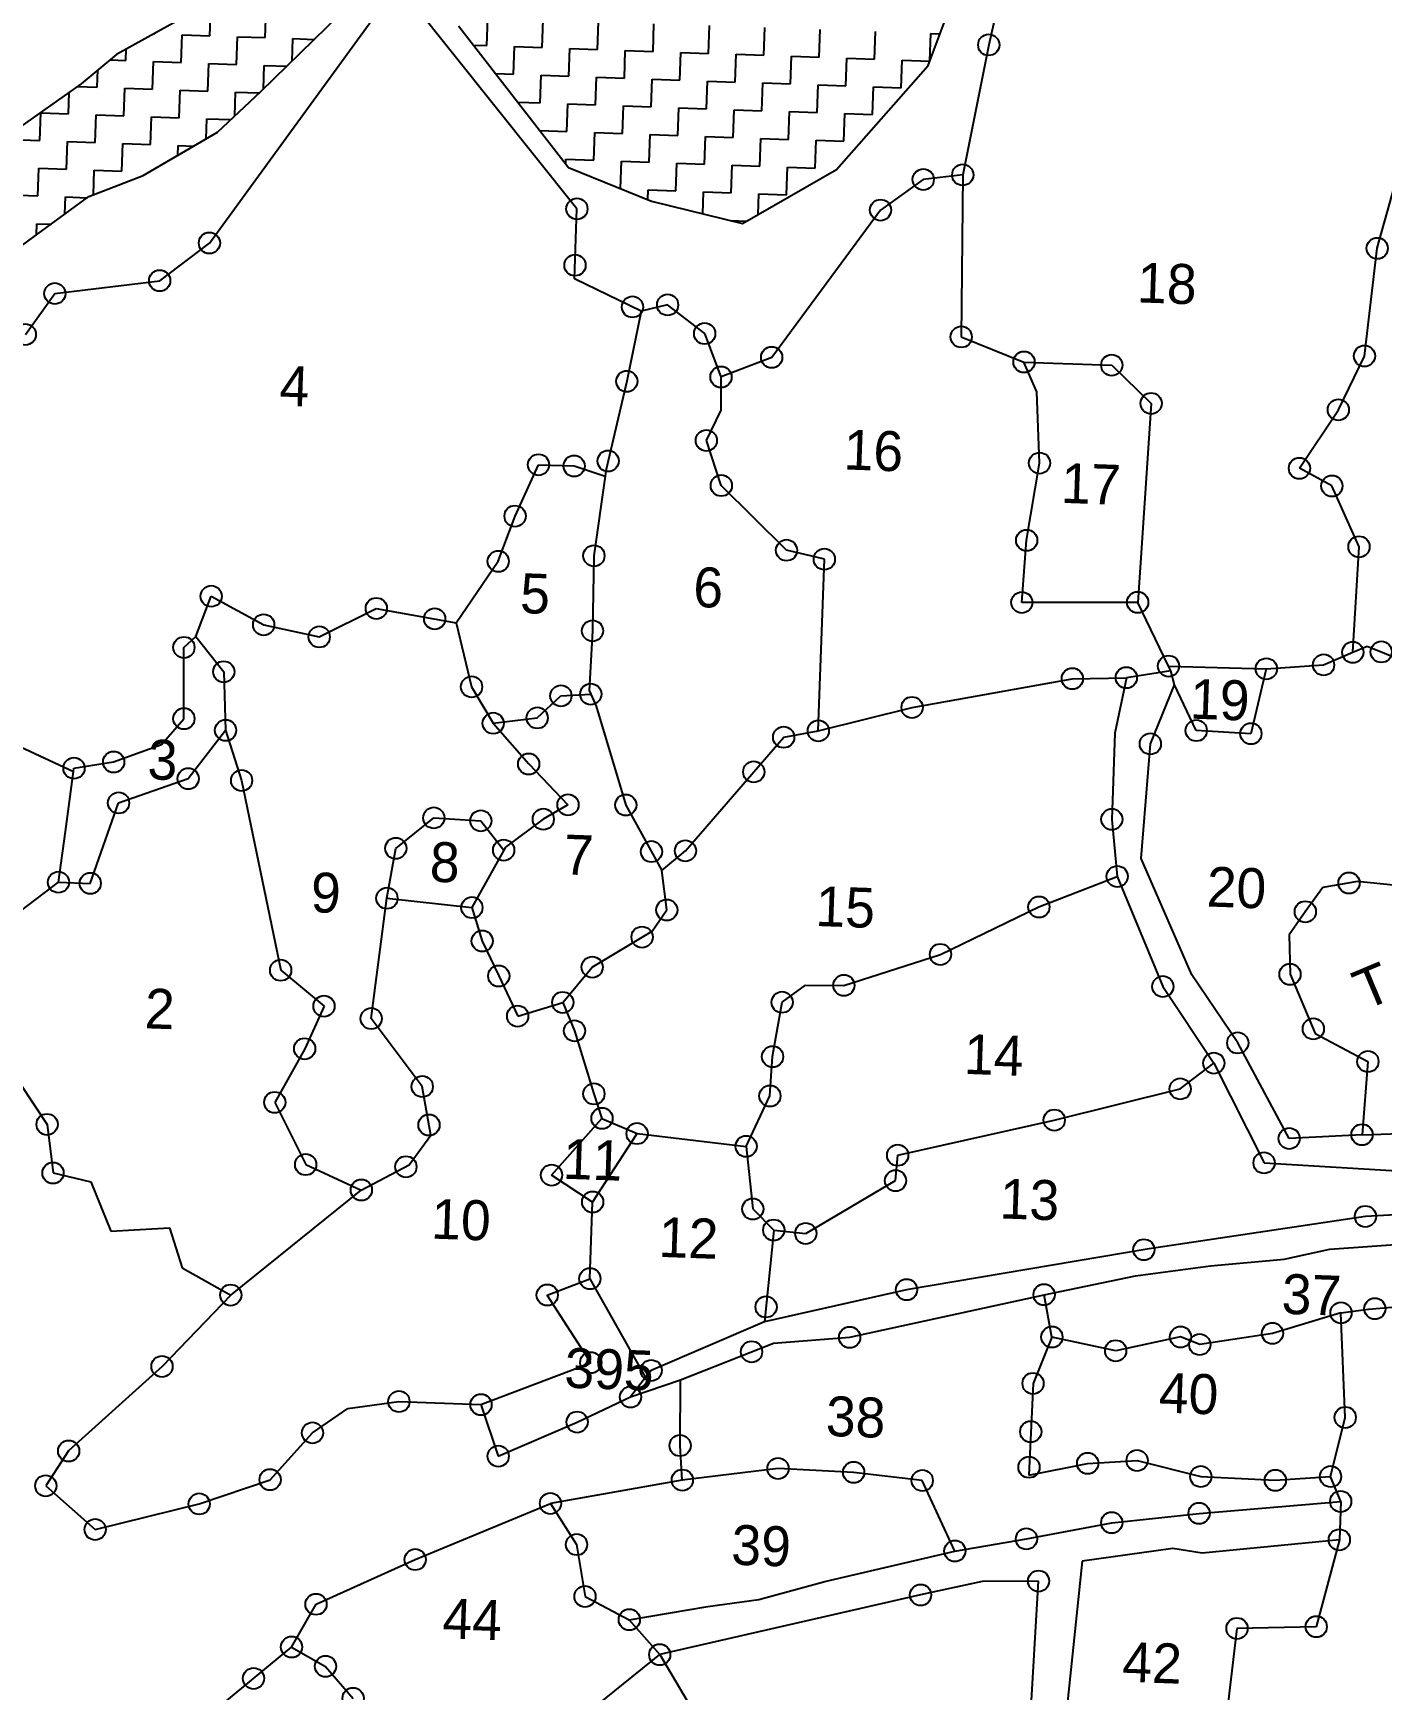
# Model space of a CAD drawing. Header units: metres. Extents: x 287345 to 291891, y 1993918 to 1999987.
# Drawn here: x 290398 to 290888, y 1996888 to 1997489 of the extents above; entities that cross this region are included whole.
import ezdxf
from ezdxf.enums import TextEntityAlignment as Align

# ---------------------------------------------------------------- set-up
doc = ezdxf.new("R2010")
doc.units = ezdxf.units.M
doc.header["$MEASUREMENT"] = 0
for name, color, linetype in [('POLY_HATCH', 12, 'Continuous'), ('POLY_PARCEL', 6, 'Continuous'), ('POLY_ROAD', 30, 'Continuous'), ('POLY_WATER', 4, 'Continuous'), ('TEXT_MAPIN', 7, 'Continuous'), ('TEXT_PARCEL', 7, 'Continuous')]:
    doc.layers.add(name, color=color, linetype=linetype)
doc.styles.get("Standard").update_dxf_attribs({"font": 'arial.ttf'})
doc.styles.add('TEXT_MAP', font='')
doc.styles.get('TEXT_MAP').set_extended_font_data('Kruti Dev 050')

msp = doc.modelspace()

# ---------------------------------------------------------------- linework, layer by layer
for centre in [(290744.82, 1997484.98), (290735.37, 1997437.79), (290721.04, 1997436.13), (290595.3, 1997425.46), (290705.52, 1997425.02), (290461.87, 1997413.05), (290885.85, 1997411.13), (290594.58, 1997404.99), (290405.75, 1997394.71), (290443.82, 1997399.37), (290615.47, 1997389.86), (290628.22, 1997390.6), (290395.05, 1997379.84), (290641.68, 1997380.18), (290734.82, 1997378.97), (290666.02, 1997371.55), (290881.23, 1997372.02), (290647.61, 1997364.42), (290757.61, 1997369.85), (290789.47, 1997368.72), (290613.41, 1997362.85), (290803.77, 1997354.82), (290871.75, 1997352.49), (290642.29, 1997341.35), (290581.36, 1997332.56), (290594.29, 1997332.11), (290606.63, 1997333.93), (290763.25, 1997333.15), (290857.6, 1997331.27), (290647.72, 1997324.99), (290869.39, 1997324.85), (290572.84, 1997313.92), (290758.56, 1997305.13), (290601.46, 1997299.51), (290671.39, 1997301.51), (290685.14, 1997298.26), (290879.24, 1997302.79), (290566.72, 1997297.51), (290462.52, 1997284.83), (290522.46, 1997280.4), (290756.83, 1997282.56), (290798.88, 1997282.6), (290481.57, 1997274.46), (290543.64, 1997276.61), (290501.75, 1997270.05), (290600.96, 1997272.27), (290452.61, 1997266.24), (290876.99, 1997264.46), (290887.3, 1997264.6), (290467.09, 1997257.41), (290810.08, 1997259.46), (290845.58, 1997258.48), (290866.38, 1997259.9), (290557.05, 1997251.92), (290775.14, 1997254.88), (290794.77, 1997255.24), (290589.49, 1997248.65), (290600.33, 1997249.28), (290716.98, 1997244.46), (290452.62, 1997240.37), (290564.9, 1997238.7), (290580.88, 1997240.64), (290467.73, 1997236.14), (290670.37, 1997233.63), (290682.94, 1997235.96), (290820.15, 1997236.05), (290839.99, 1997234.91), (290803.48, 1997231.22), (290412.69, 1997222.38), (290427.1, 1997224.64), (290577.78, 1997223.93), (290659.49, 1997221.05), (290454.16, 1997218.6), (290473.56, 1997217.91), (290428.89, 1997209.79), (290592.05, 1997209.1), (290613.05, 1997209.01), (290543.34, 1997204.35), (290560.41, 1997203.29), (290583.08, 1997203.87), (290789.5, 1997203.81), (290529.55, 1997193.29), (290568.72, 1997192.65), (290622.37, 1997192.11), (290634.7, 1997192.39), (290407.07, 1997180.99), (290418.61, 1997180.58), (290791.45, 1997183.09), (290875.6, 1997180.73), (290526.32, 1997175.18), (290763.02, 1997172), (290557.17, 1997171.78), (290627.93, 1997170.92), (290859.75, 1997170.27), (290618.95, 1997161.06), (290560.9, 1997159.64), (290727.28, 1997154.78), (290487.76, 1997149.03), (290600.85, 1997150.16), (290566.92, 1997146.95), (290692.21, 1997143.55), (290808.02, 1997143.12), (290854.19, 1997147.57), (290503.48, 1997136), (290590.16, 1997137.35), (290669.8, 1997137.41), (290520.61, 1997131.49), (290573.8, 1997132.38), (290594.42, 1997127.03), (290862.66, 1997127.75), (290496.46, 1997120.54), (290835.22, 1997122.65), (290666.33, 1997117.67), (290826.54, 1997115.31), (290882.47, 1997115.89), (290539.15, 1997106.81), (290814.31, 1997105.96), (290485.6, 1997101.06), (290601.47, 1997104.14), (290665.36, 1997103.38), (290604.39, 1997095.26), (290768.6, 1997094.64), (290402.94, 1997093.07), (290541.58, 1997092.84), (290617.14, 1997089.73), (290853.89, 1997087.96), (290880.34, 1997089.32), (290656.73, 1997085.09), (290711.75, 1997081.87), (290496.82, 1997078.48), (290533.22, 1997077.69), (290844.78, 1997079.1), (290405.09, 1997075.43), (290586.09, 1997074.66), (290710.97, 1997072.66), (290517.02, 1997069.25), (290601, 1997064.89), (290659.16, 1997062.37), (290881.58, 1997059.66), (290666.75, 1997054.71), (290678.39, 1997053.48), (290801.12, 1997047.57), (290600, 1997037.05), (290469.63, 1997031.11), (290584.53, 1997031.13), (290714.97, 1997033.05), (290764.9, 1997031.25), (290663.98, 1997026.8), (290872.68, 1997024.65), (290884.99, 1997026.16), (290694.33, 1997015.77), (290767.75, 1997015.87), (290814.43, 1997015.89), (290847.82, 1997017.2), (290658.71, 1997010.53), (290790.91, 1997010.89), (290821.42, 1997013.14), (290444.67, 1997005.19), (290600.31, 1997006.55), (290622.26, 1997003.74), (290760.9, 1996999.03), (290530.67, 1996992.45), (290614.75, 1996994.12), (290560.47, 1996991.32), (290874.25, 1996986.69), (290499.29, 1996981.08), (290595.38, 1996985), (290760.06, 1996981.5), (290410.76, 1996974.51), (290632.76, 1996976.46), (290566.74, 1996972.62), (290668.31, 1996968.13), (290759.44, 1996968.6), (290780.71, 1996970.01), (290798.67, 1996971.04), (290402.46, 1996961.87), (290483.9, 1996964.07), (290633.56, 1996963.94), (290695.77, 1996966.74), (290720.67, 1996963.77), (290821.81, 1996965.22), (290848.85, 1996963.85), (290868.91, 1996965.22), (290585.68, 1996955.44), (290872.6, 1996956.18), (290458.16, 1996955.28), (290821.17, 1996951.85), (290420.39, 1996945.99), (290789.47, 1996948.46), (290595.16, 1996940.52), (290732.51, 1996938.18), (290758.5, 1996942.59), (290872.1, 1996942.26), (290536.58, 1996935.07), (290762.88, 1996927.27), (290598.24, 1996921.67), (290720.05, 1996922.22), (290500.57, 1996918.85), (290614.32, 1996913.26), (290834.94, 1996910.08), (290863.72, 1996910.72), (290491.69, 1996903.33), (290504.02, 1996896.3), (290625.36, 1996900.57), (290477.89, 1996891.92), (290514.03, 1996884.69)]:
    msp.add_circle(centre, 3.85)
at = {"layer": 'POLY_HATCH'}
for p, q in [((290722.85, 1997477.51), (290738.21, 1997518.65)), ((290463.6, 1997501.11), (290428.14, 1997481.52)), ((290480.58, 1997468.02), (290509.39, 1997496.18)), ((290552.34, 1997491.88), (290592.23, 1997440.44)), ((290428.14, 1997481.52), (290415.25, 1997470.86)), ((290689.53, 1997439.78), (290722.85, 1997477.51)), ((290415.25, 1997470.86), (290391.01, 1997453.66)), ((290464.76, 1997453.29), (290480.58, 1997468.02)), ((290437.79, 1997437.57), (290464.76, 1997453.29)), ((290592.23, 1997440.44), (290622.39, 1997428.26)), ((290418.05, 1997429.93), (290437.79, 1997437.57)), ((290655.47, 1997420.14), (290689.53, 1997439.78)), ((290390.93, 1997410.05), (290418.05, 1997429.93)), ((290622.39, 1997428.26), (290655.47, 1997420.14))]:
    msp.add_line(p, q, dxfattribs=at)
at = {"layer": 'POLY_HATCH', "linetype": 'Continuous'}
for p, q in [((290462.05, 1997488.33), (290462.4, 1997498.38)), ((290482.15, 1997487.62), (290482.51, 1997497.67)), ((290562.59, 1997484.77), (290562.95, 1997494.82)), ((290441.76, 1997489.04), (290441.94, 1997489.04)), ((290441.94, 1997489.04), (290441.94, 1997489.15)), ((290451.64, 1997478.63), (290451.99, 1997488.68)), ((290451.99, 1997488.68), (290462.05, 1997488.33)), ((290582.7, 1997484.06), (290583.06, 1997494.11)), ((290602.81, 1997483.35), (290603.16, 1997493.4)), ((290622.92, 1997482.63), (290623.27, 1997492.69)), ((290643.03, 1997481.92), (290643.38, 1997491.98)), ((290663.14, 1997481.21), (290663.49, 1997491.27)), ((290683.24, 1997480.5), (290683.6, 1997490.55)), ((290703.35, 1997479.79), (290703.71, 1997489.84)), ((290723.47, 1997479.16), (290723.82, 1997489.13)), ((290723.82, 1997489.13), (290727.14, 1997489.01)), ((290431.53, 1997479.34), (290431.67, 1997483.47)), ((290471.74, 1997477.92), (290472.1, 1997487.97)), ((290472.1, 1997487.97), (290482.15, 1997487.62)), ((290491.92, 1997479.11), (290492.21, 1997487.26)), ((290492.21, 1997487.26), (290499.98, 1997486.98)), ((290557.72, 1997484.94), (290562.59, 1997484.77)), ((290572.29, 1997474.36), (290572.65, 1997484.41)), ((290572.65, 1997484.41), (290582.7, 1997484.06)), ((290592.4, 1997473.65), (290592.75, 1997483.7)), ((290592.75, 1997483.7), (290602.81, 1997483.35)), ((290612.51, 1997472.94), (290612.86, 1997482.99)), ((290612.86, 1997482.99), (290622.92, 1997482.63)), ((290425.75, 1997479.54), (290431.53, 1997479.34)), ((290441.23, 1997468.93), (290441.58, 1997478.98)), ((290441.58, 1997478.98), (290451.64, 1997478.63)), ((290461.33, 1997468.22), (290461.69, 1997478.27)), ((290461.69, 1997478.27), (290471.74, 1997477.92)), ((290481.49, 1997468.91), (290481.8, 1997477.56)), ((290481.8, 1997477.56), (290490.04, 1997477.27)), ((290632.62, 1997472.22), (290632.97, 1997482.28)), ((290632.97, 1997482.28), (290643.03, 1997481.92)), ((290652.73, 1997471.51), (290653.08, 1997481.57)), ((290653.08, 1997481.57), (290663.14, 1997481.21)), ((290672.83, 1997470.8), (290673.19, 1997480.86)), ((290673.19, 1997480.86), (290683.24, 1997480.5)), ((290692.94, 1997470.09), (290693.3, 1997480.14)), ((290693.3, 1997480.14), (290703.35, 1997479.79)), ((290713.05, 1997469.38), (290713.41, 1997479.43)), ((290713.41, 1997479.43), (290723.43, 1997479.08)), ((290421.12, 1997469.64), (290421.34, 1997475.89)), ((290565.75, 1997474.59), (290572.29, 1997474.36)), ((290581.99, 1997463.95), (290582.34, 1997474)), ((290582.34, 1997474), (290592.4, 1997473.65)), ((290602.1, 1997463.24), (290602.45, 1997473.29)), ((290602.45, 1997473.29), (290612.51, 1997472.94)), ((290622.21, 1997462.53), (290622.56, 1997472.58)), ((290622.56, 1997472.58), (290632.62, 1997472.22)), ((290642.31, 1997461.81), (290642.67, 1997471.87)), ((290642.67, 1997471.87), (290652.73, 1997471.51)), ((290662.42, 1997461.1), (290662.78, 1997471.16)), ((290662.78, 1997471.16), (290672.83, 1997470.8)), ((290410.71, 1997459.94), (290410.99, 1997467.83)), ((290413.89, 1997469.9), (290421.12, 1997469.64)), ((290430.81, 1997459.23), (290431.17, 1997469.29)), ((290431.17, 1997469.29), (290441.23, 1997468.93)), ((290450.92, 1997458.52), (290451.28, 1997468.57)), ((290451.28, 1997468.57), (290461.33, 1997468.22)), ((290471.08, 1997459.17), (290471.39, 1997467.86)), ((290471.39, 1997467.86), (290480.08, 1997467.55)), ((290682.53, 1997460.39), (290682.89, 1997470.45)), ((290682.89, 1997470.45), (290692.94, 1997470.09)), ((290702.64, 1997459.68), (290703, 1997469.73)), ((290703, 1997469.73), (290713.05, 1997469.38)), ((290400.3, 1997450.24), (290400.65, 1997460.3)), ((290400.65, 1997460.3), (290410.71, 1997459.94)), ((290420.4, 1997449.53), (290420.76, 1997459.59)), ((290420.76, 1997459.59), (290430.81, 1997459.23)), ((290440.51, 1997448.82), (290440.87, 1997458.88)), ((290440.87, 1997458.88), (290450.92, 1997458.52)), ((290573.77, 1997464.24), (290581.99, 1997463.95)), ((290591.69, 1997453.54), (290592.04, 1997463.59)), ((290592.04, 1997463.59), (290602.1, 1997463.24)), ((290611.8, 1997452.83), (290612.15, 1997462.88)), ((290612.15, 1997462.88), (290622.21, 1997462.53)), ((290631.9, 1997452.12), (290632.26, 1997462.17)), ((290632.26, 1997462.17), (290642.31, 1997461.81)), ((290652.01, 1997451.4), (290652.37, 1997461.46)), ((290652.37, 1997461.46), (290662.42, 1997461.1)), ((290672.12, 1997450.69), (290672.48, 1997460.75)), ((290672.48, 1997460.75), (290682.53, 1997460.39)), ((290692.23, 1997449.98), (290692.59, 1997460.03)), ((290692.59, 1997460.03), (290702.64, 1997459.68)), ((290460.72, 1997450.94), (290460.98, 1997458.16)), ((290460.98, 1997458.16), (290469.67, 1997457.86)), ((290581.8, 1997453.89), (290591.69, 1997453.54)), ((290601.39, 1997443.13), (290601.74, 1997453.18)), ((290601.74, 1997453.18), (290611.8, 1997452.83)), ((290621.49, 1997442.42), (290621.85, 1997452.47)), ((290621.85, 1997452.47), (290631.9, 1997452.12)), ((290390.24, 1997450.6), (290400.3, 1997450.24)), ((290409.99, 1997439.83), (290410.35, 1997449.89)), ((290410.35, 1997449.89), (290420.4, 1997449.53)), ((290430.1, 1997439.12), (290430.46, 1997449.18)), ((290430.46, 1997449.18), (290440.51, 1997448.82)), ((290450.44, 1997444.95), (290450.57, 1997448.46)), ((290450.57, 1997448.46), (290456.14, 1997448.27)), ((290641.6, 1997441.7), (290641.96, 1997451.76)), ((290641.96, 1997451.76), (290652.01, 1997451.4)), ((290661.71, 1997440.99), (290662.07, 1997451.05)), ((290662.07, 1997451.05), (290672.12, 1997450.69)), ((290681.82, 1997440.28), (290682.18, 1997450.34)), ((290682.18, 1997450.34), (290692.23, 1997449.98)), ((290591.27, 1997441.68), (290591.33, 1997443.48)), ((290591.33, 1997443.48), (290601.39, 1997443.13)), ((290611.09, 1997432.82), (290611.44, 1997442.77)), ((290611.44, 1997442.77), (290621.49, 1997442.42)), ((290631.19, 1997432.01), (290631.55, 1997442.06)), ((290631.55, 1997442.06), (290641.6, 1997441.7)), ((290651.3, 1997431.29), (290651.66, 1997441.35)), ((290651.66, 1997441.35), (290661.71, 1997440.99)), ((290671.41, 1997430.58), (290671.77, 1997440.64)), ((290671.77, 1997440.64), (290681.82, 1997440.28)), ((290399.58, 1997430.13), (290399.94, 1997440.19)), ((290399.94, 1997440.19), (290409.99, 1997439.83)), ((290419.73, 1997430.58), (290420.05, 1997439.48)), ((290420.05, 1997439.48), (290430.1, 1997439.12)), ((290389.53, 1997430.49), (290399.58, 1997430.13)), ((290409.42, 1997423.6), (290409.64, 1997429.78)), ((290409.64, 1997429.78), (290417.47, 1997429.5)), ((290621.01, 1997428.81), (290621.14, 1997432.36)), ((290621.14, 1997432.36), (290631.19, 1997432.01)), ((290640.97, 1997423.7), (290641.25, 1997431.65)), ((290641.25, 1997431.65), (290651.3, 1997431.29)), ((290661.09, 1997423.38), (290661.36, 1997430.94)), ((290661.36, 1997430.94), (290671.41, 1997430.58)), ((290399.08, 1997416.02), (290399.23, 1997420.08)), ((290399.23, 1997420.08), (290404.37, 1997419.9)), ((290651, 1997421.24), (290657, 1997421.03))]:
    msp.add_line(p, q, dxfattribs=at)
at = {"layer": 'POLY_PARCEL'}
for p, q in [((290750.98, 1997512.41), (290744.82, 1997484.98)), ((290595.3, 1997425.46), (290535.27, 1997500.6)), ((290461.87, 1997413.05), (290523.72, 1997497.91)), ((290744.82, 1997484.98), (290735.37, 1997437.79)), ((290885.85, 1997411.13), (290894.84, 1997443.15)), ((290721.04, 1997436.13), (290705.52, 1997425.02)), ((290735.37, 1997437.79), (290721.04, 1997436.13)), ((290735.37, 1997437.79), (290734.82, 1997378.97)), ((290594.4, 1997400), (290595.3, 1997425.46)), ((290705.52, 1997425.02), (290666.02, 1997371.55)), ((290443.82, 1997399.37), (290461.87, 1997413.05)), ((290881.23, 1997372.02), (290885.85, 1997411.13)), ((290405.75, 1997394.71), (290443.82, 1997399.37)), ((290618.63, 1997388.34), (290594.4, 1997400)), ((290395.05, 1997379.84), (290405.75, 1997394.71)), ((290618.63, 1997388.34), (290613.41, 1997362.85)), ((290628.22, 1997390.6), (290618.63, 1997388.34)), ((290641.68, 1997380.18), (290628.22, 1997390.6)), ((290647.61, 1997364.42), (290641.68, 1997380.18)), ((290734.82, 1997378.97), (290757.61, 1997369.85)), ((290666.02, 1997371.55), (290647.61, 1997364.42)), ((290762.31, 1997359.06), (290757.61, 1997369.85)), ((290757.61, 1997369.85), (290789.47, 1997368.72)), ((290789.47, 1997368.72), (290803.77, 1997354.82)), ((290871.75, 1997352.49), (290881.23, 1997372.02)), ((290613.41, 1997362.85), (290605.78, 1997330.31)), ((290647.71, 1997352.39), (290647.61, 1997364.42)), ((290763.25, 1997333.15), (290762.31, 1997359.06)), ((290642.29, 1997341.35), (290647.71, 1997352.39)), ((290803.77, 1997354.82), (290798.88, 1997282.6)), ((290857.6, 1997331.27), (290871.75, 1997352.49)), ((290647.72, 1997324.99), (290642.29, 1997341.35)), ((290572.84, 1997313.92), (290581.36, 1997332.56)), ((290581.36, 1997332.56), (290594.29, 1997332.11)), ((290758.56, 1997305.13), (290763.25, 1997333.15)), ((290594.29, 1997332.11), (290605.52, 1997328.45)), ((290605.52, 1997328.45), (290601.46, 1997299.51)), ((290605.78, 1997330.31), (290605.52, 1997328.45)), ((290869.39, 1997324.85), (290857.6, 1997331.27)), ((290671.39, 1997301.51), (290647.72, 1997324.99)), ((290879.24, 1997302.79), (290869.39, 1997324.85)), ((290566.72, 1997297.51), (290572.84, 1997313.92)), ((290756.83, 1997282.56), (290758.56, 1997305.13)), ((290876.99, 1997264.46), (290879.24, 1997302.79)), ((290551.4, 1997275.22), (290566.72, 1997297.51)), ((290601.46, 1997299.51), (290600.96, 1997272.27)), ((290685.14, 1997298.26), (290671.39, 1997301.51)), ((290682.94, 1997235.96), (290685.14, 1997298.26)), ((290456.92, 1997270.25), (290462.52, 1997284.83)), ((290462.52, 1997284.83), (290481.57, 1997274.46)), ((290501.75, 1997270.05), (290522.46, 1997280.4)), ((290522.46, 1997280.4), (290551.4, 1997275.22)), ((290798.88, 1997282.6), (290756.83, 1997282.56)), ((290810.08, 1997259.46), (290798.88, 1997282.6)), ((290481.57, 1997274.46), (290501.75, 1997270.05)), ((290551.4, 1997275.22), (290557.05, 1997251.92)), ((290600.96, 1997272.27), (290599.73, 1997250.6)), ((290452.61, 1997266.24), (290456.92, 1997270.25)), ((290452.62, 1997240.37), (290452.61, 1997266.24)), ((290456.92, 1997270.25), (290467.09, 1997257.41)), ((290876.99, 1997264.46), (290882.18, 1997266.69)), ((290882.18, 1997266.69), (290970.4, 1997230.73)), ((290866.38, 1997259.9), (290876.99, 1997264.46)), ((290467.09, 1997257.41), (290467.73, 1997236.14)), ((290716.98, 1997244.46), (290775.14, 1997254.88)), ((290775.14, 1997254.88), (290794.77, 1997255.24)), ((290810.08, 1997259.46), (290845.58, 1997258.48)), ((290810.92, 1997257.73), (290810.08, 1997259.46)), ((290845.58, 1997258.48), (290839.99, 1997234.91)), ((290845.58, 1997258.48), (290866.38, 1997259.9)), ((290557.05, 1997251.92), (290564.9, 1997238.7)), ((290580.88, 1997240.64), (290589.49, 1997248.65)), ((290589.49, 1997248.65), (290600.33, 1997249.28)), ((290599.73, 1997250.6), (290600.33, 1997249.28)), ((290600.33, 1997249.28), (290602.3, 1997244.96)), ((290820.15, 1997236.05), (290812.28, 1997252.71)), ((290602.3, 1997244.96), (290613.05, 1997209.01)), ((290682.94, 1997235.96), (290716.98, 1997244.46)), ((290444.43, 1997230.95), (290452.62, 1997240.37)), ((290454.16, 1997218.6), (290467.73, 1997236.14)), ((290467.73, 1997236.14), (290473.56, 1997217.91)), ((290564.9, 1997238.7), (290580.88, 1997240.64)), ((290564.9, 1997238.7), (290577.78, 1997223.93)), ((290670.37, 1997233.63), (290682.94, 1997235.96)), ((290839.99, 1997234.91), (290820.15, 1997236.05)), ((290384.35, 1997234.22), (290412.53, 1997221.17)), ((290427.1, 1997224.64), (290444.43, 1997230.95)), ((290634.7, 1997192.39), (290670.37, 1997233.63)), ((290412.69, 1997222.38), (290427.1, 1997224.64)), ((290577.78, 1997223.93), (290592.05, 1997209.1)), ((290409.57, 1997199.38), (290412.53, 1997221.17)), ((290412.53, 1997221.17), (290412.69, 1997222.38)), ((290428.89, 1997209.79), (290454.16, 1997218.6)), ((290473.56, 1997217.91), (290487.76, 1997149.03)), ((290418.61, 1997180.58), (290428.89, 1997209.79)), ((290592.05, 1997209.1), (290583.08, 1997203.87)), ((290613.05, 1997209.01), (290626.13, 1997185.3)), ((290529.55, 1997193.29), (290543.34, 1997204.35)), ((290543.34, 1997204.35), (290560.41, 1997203.29)), ((290560.41, 1997203.29), (290568.72, 1997192.65)), ((290583.08, 1997203.87), (290569.32, 1997193.73)), ((290407.07, 1997180.99), (290409.57, 1997199.38)), ((290526.32, 1997175.18), (290529.55, 1997193.29)), ((290568.72, 1997192.65), (290557.17, 1997171.78)), ((290569.32, 1997193.73), (290568.72, 1997192.65)), ((290626.13, 1997185.3), (290634.7, 1997192.39)), ((290627.93, 1997170.92), (290626.13, 1997185.3)), ((290763.02, 1997172), (290791.45, 1997183.09)), ((290390.91, 1997168.63), (290407.07, 1997180.99)), ((290407.07, 1997180.99), (290418.61, 1997180.58)), ((290520.61, 1997131.49), (290526.32, 1997175.18)), ((290526.32, 1997175.18), (290557.17, 1997171.78)), ((290557.17, 1997171.78), (290560.9, 1997159.64)), ((290622.58, 1997163.25), (290627.93, 1997170.92)), ((290727.28, 1997154.78), (290763.02, 1997172)), ((290560.9, 1997159.64), (290566.92, 1997146.95)), ((290600.85, 1997150.16), (290622.58, 1997163.25)), ((290692.21, 1997143.55), (290727.28, 1997154.78)), ((290487.76, 1997149.03), (290503.48, 1997136)), ((290566.92, 1997146.95), (290573.8, 1997132.38)), ((290590.16, 1997137.35), (290600.85, 1997150.16)), ((290669.8, 1997137.41), (290678.34, 1997143.58)), ((290678.34, 1997143.58), (290692.21, 1997143.55)), ((290503.48, 1997136), (290496.46, 1997120.54)), ((290573.8, 1997132.38), (290590.16, 1997137.35)), ((290590.16, 1997137.35), (290594.42, 1997127.03)), ((290666.33, 1997117.67), (290669.8, 1997137.41)), ((290539.15, 1997106.81), (290520.61, 1997131.49)), ((290594.42, 1997127.03), (290601.47, 1997104.14)), ((290496.46, 1997120.54), (290485.6, 1997101.06)), ((290665.36, 1997103.38), (290666.33, 1997117.67)), ((290814.31, 1997105.96), (290826.54, 1997115.31)), ((290393.29, 1997107.73), (290402.94, 1997093.07)), ((290542.23, 1997089.15), (290539.15, 1997106.81)), ((290601.47, 1997104.14), (290604.39, 1997095.26)), ((290768.6, 1997094.64), (290814.31, 1997105.96)), ((290485.6, 1997101.06), (290496.82, 1997078.48)), ((290656.73, 1997085.09), (290665.36, 1997103.38)), ((290402.94, 1997093.07), (290405.09, 1997075.43)), ((290586.09, 1997074.66), (290604.39, 1997095.26)), ((290604.39, 1997095.26), (290617.14, 1997089.73)), ((290711.75, 1997081.87), (290768.6, 1997094.64)), ((290534.45, 1997078.33), (290542.23, 1997089.15)), ((290601, 1997064.89), (290617.14, 1997089.73)), ((290617.14, 1997089.73), (290656.73, 1997085.09)), ((290656.73, 1997085.09), (290659.16, 1997062.37)), ((290710.97, 1997072.66), (290711.75, 1997081.87)), ((290405.09, 1997075.43), (290418.84, 1997072.17)), ((290496.82, 1997078.48), (290517.02, 1997069.25)), ((290517.02, 1997069.25), (290534.45, 1997078.33)), ((290601, 1997064.89), (290586.09, 1997074.66)), ((290418.84, 1997072.17), (290426.07, 1997054.36)), ((290469.63, 1997031.11), (290517.02, 1997069.25)), ((290678.39, 1997053.48), (290710.97, 1997072.66)), ((290600, 1997037.05), (290601, 1997064.89)), ((290659.16, 1997062.37), (290666.75, 1997054.71)), ((290426.07, 1997054.36), (290447.37, 1997055.46)), ((290447.37, 1997055.46), (290451.95, 1997040.97)), ((290666.75, 1997054.71), (290663.44, 1997021.41)), ((290666.75, 1997054.71), (290678.39, 1997053.48)), ((290451.95, 1997040.97), (290469.63, 1997031.11)), ((290584.53, 1997031.13), (290600, 1997037.05)), ((290600, 1997037.05), (290620.24, 1997001.16)), ((290469.63, 1997031.11), (290444.67, 1997005.19)), ((290600.31, 1997006.55), (290584.53, 1997031.13)), ((290767.75, 1997015.87), (290764.9, 1997031.25)), ((290872.68, 1997024.65), (290882.73, 1997025.97)), ((290882.73, 1997025.97), (290909.91, 1997028.34)), ((290872.68, 1997024.65), (290847.82, 1997017.2)), ((290874.25, 1996986.69), (290872.68, 1997024.65)), ((290767.75, 1997015.87), (290760.9, 1996999.03)), ((290790.91, 1997010.89), (290767.75, 1997015.87)), ((290814.43, 1997015.89), (290790.91, 1997010.89)), ((290821.42, 1997013.14), (290814.43, 1997015.89)), ((290847.82, 1997017.2), (290821.42, 1997013.14)), ((290444.67, 1997005.19), (290410.76, 1996974.51)), ((290560.47, 1996991.32), (290600.31, 1997006.55)), ((290632.76, 1996976.46), (290632.95, 1997000.36)), ((290760.9, 1996999.03), (290759.31, 1996965.76)), ((290499.29, 1996981.08), (290512.08, 1996989.87)), ((290512.08, 1996989.87), (290530.67, 1996992.45)), ((290530.67, 1996992.45), (290560.47, 1996991.32)), ((290560.47, 1996991.32), (290566.74, 1996972.62)), ((290595.38, 1996985), (290614.75, 1996994.12)), ((290566.74, 1996972.62), (290595.38, 1996985)), ((290868.91, 1996965.22), (290874.25, 1996986.69)), ((290483.9, 1996964.07), (290499.29, 1996981.08)), ((290410.76, 1996974.51), (290402.46, 1996961.87)), ((290633.56, 1996963.94), (290632.76, 1996976.46)), ((290668.31, 1996968.13), (290633.56, 1996963.94)), ((290695.77, 1996966.74), (290668.31, 1996968.13)), ((290720.67, 1996963.77), (290695.77, 1996966.74)), ((290759.31, 1996965.76), (290780.71, 1996970.01)), ((290780.71, 1996970.01), (290798.67, 1996971.04)), ((290798.67, 1996971.04), (290821.81, 1996965.22)), ((290402.46, 1996961.87), (290420.39, 1996945.99)), ((290458.16, 1996955.28), (290483.9, 1996964.07)), ((290633.56, 1996963.94), (290585.68, 1996955.44)), ((290732.51, 1996938.18), (290720.67, 1996963.77)), ((290821.81, 1996965.22), (290848.85, 1996963.85)), ((290848.85, 1996963.85), (290868.91, 1996965.22)), ((290872.6, 1996956.18), (290868.91, 1996965.22)), ((290420.39, 1996945.99), (290458.16, 1996955.28)), ((290536.58, 1996935.07), (290585.68, 1996955.44)), ((290585.68, 1996955.44), (290595.16, 1996940.52)), ((290872.1, 1996942.26), (290863.72, 1996910.72)), ((290595.16, 1996940.52), (290598.24, 1996921.67)), ((290500.57, 1996918.85), (290536.58, 1996935.07)), ((290491.69, 1996903.33), (290500.57, 1996918.85)), ((290598.24, 1996921.67), (290614.32, 1996913.26)), ((290834.94, 1996910.08), (290827.68, 1996849.34)), ((290863.72, 1996910.72), (290834.94, 1996910.08)), ((290464.64, 1996880.96), (290491.69, 1996903.33)), ((290491.69, 1996903.33), (290504.02, 1996896.3)), ((290595.86, 1996876.8), (290625.36, 1996900.57)), ((290625.36, 1996900.57), (290635.29, 1996883.74)), ((290504.02, 1996896.3), (290514.03, 1996884.69))]:
    msp.add_line(p, q, dxfattribs=at)
at = {"layer": 'POLY_ROAD'}
for p, q in [((290794.77, 1997255.24), (290790.61, 1997235.12)), ((290810.92, 1997257.73), (290794.77, 1997255.24)), ((290812.28, 1997252.71), (290810.92, 1997257.73)), ((290803.48, 1997231.22), (290812.28, 1997252.71)), ((290790.61, 1997235.12), (290789.5, 1997203.81)), ((290800.1, 1997189.66), (290803.48, 1997231.22)), ((290789.5, 1997203.81), (290791.45, 1997183.09)), ((290818.5, 1997147.33), (290800.1, 1997189.66)), ((290791.45, 1997183.09), (290808.02, 1997143.12)), ((290835.22, 1997122.65), (290818.5, 1997147.33)), ((290808.02, 1997143.12), (290826.54, 1997115.31)), ((290853.89, 1997087.96), (290835.22, 1997122.65)), ((290826.54, 1997115.31), (290844.78, 1997079.1)), ((290880.34, 1997089.32), (290853.89, 1997087.96)), ((290844.78, 1997079.1), (290904.33, 1997075.47)), ((290881.58, 1997059.66), (290803.11, 1997047.91)), ((290903.05, 1997060.81), (290881.58, 1997059.66)), ((290868.64, 1997047.82), (290901.24, 1997050.11)), ((290803.11, 1997047.91), (290714.97, 1997033.05)), ((290825.34, 1997041.73), (290852.06, 1997044.2)), ((290852.06, 1997044.2), (290868.64, 1997047.82)), ((290764.9, 1997031.25), (290798.04, 1997038.11)), ((290798.04, 1997038.11), (290825.34, 1997041.73)), ((290714.97, 1997033.05), (290663.44, 1997021.41)), ((290694.33, 1997015.77), (290764.9, 1997031.25)), ((290663.44, 1997021.41), (290622.26, 1997003.74)), ((290632.95, 1997000.36), (290666.71, 1997013.69)), ((290666.71, 1997013.69), (290694.33, 1997015.77)), ((290622.26, 1997003.74), (290620.24, 1997001.16)), ((290620.24, 1997001.16), (290614.75, 1996994.12)), ((290614.75, 1996994.12), (290632.95, 1997000.36)), ((290821.17, 1996951.85), (290872.6, 1996956.18)), ((290872.6, 1996956.18), (290872.1, 1996942.26)), ((290758.5, 1996942.59), (290789.47, 1996948.46)), ((290789.47, 1996948.46), (290821.17, 1996951.85)), ((290732.51, 1996938.18), (290758.5, 1996942.59)), ((290872.1, 1996942.26), (290822.31, 1996937.46)), ((290685.36, 1996927.14), (290732.51, 1996938.18)), ((290811.7, 1996939.07), (290778.73, 1996934.49)), ((290822.31, 1996937.46), (290811.7, 1996939.07)), ((290778.73, 1996934.49), (290772.53, 1996875.28)), ((290661.34, 1996920.61), (290685.36, 1996927.14)), ((290742.37, 1996927.17), (290720.05, 1996922.22)), ((290762.88, 1996927.27), (290742.37, 1996927.17)), ((290759.83, 1996875.72), (290762.88, 1996927.27)), ((290614.32, 1996913.26), (290642.79, 1996917.99)), ((290720.05, 1996922.22), (290625.36, 1996900.57)), ((290642.79, 1996917.99), (290661.34, 1996920.61)), ((290625.36, 1996900.57), (290614.32, 1996913.26))]:
    msp.add_line(p, q, dxfattribs=at)
at = {"layer": 'POLY_WATER'}
for p, q in [((290866.12, 1997179.12), (290859.75, 1997170.27)), ((290878.73, 1997181.26), (290866.12, 1997179.12)), ((290910.17, 1997177.99), (290878.73, 1997181.26)), ((290859.75, 1997170.27), (290853.83, 1997161.84)), ((290853.83, 1997161.84), (290854.19, 1997147.57)), ((290854.19, 1997147.57), (290863.37, 1997126.07)), ((290863.37, 1997126.07), (290882.47, 1997115.89)), ((290882.47, 1997115.89), (290880.34, 1997089.32)), ((290880.34, 1997089.32), (290901.79, 1997090.09))]:
    msp.add_line(p, q, dxfattribs=at)

# ---------------------------------------------------------------- texts
at = {"layer": 'TEXT_MAPIN'}
msp.add_text('TALE', height=14.488, rotation=22.73586, dxfattribs=at).set_placement((290881.17, 1997134.28))
at = {"layer": 'TEXT_PARCEL', "style": 'TEXT_MAP'}
for s, height, p in [('18', 14.488, (290809.53, 1997398.39)), ('4', 14.49, (290492.77, 1997361.11)), ('16', 14.488, (290702.97, 1997337.73)), ('17', 14.488, (290781.92, 1997325.6)), ('5', 14.49, (290580.15, 1997285.68)), ('6', 14.49, (290643, 1997288.03)), ('19', 14.488, (290828.71, 1997247.27)), ('3', 14.49, (290444.89, 1997225.45)), ('8', 14.49, (290547.35, 1997188.27)), ('7', 14.49, (290595.94, 1997190.89)), ('9', 14.49, (290504.16, 1997177.2)), ('20', 14.488, (290834.77, 1997179.06)), ('15', 14.488, (290692.76, 1997171.88)), ('2', 14.49, (290443.84, 1997135.14)), ('14', 14.488, (290746.69, 1997118.29)), ('11', 14.488, (290601.04, 1997080.23)), ('13', 14.488, (290759.65, 1997065.82)), ('10', 14.488, (290553.23, 1997058.49)), ('12', 14.488, (290635.83, 1997051.96)), ('37', 14.488, (290862.01, 1997031.22)), ('395', 14.488, (290607.02, 1997004.2)), ('40', 14.488, (290817.4, 1996995.36)), ('38', 14.488, (290696.53, 1996986.86)), ('39', 14.488, (290662.2, 1996940.13)), ('44', 14.488, (290557.32, 1996913.41)), ('42', 14.488, (290804.16, 1996897.71))]:
    msp.add_text(s, height=height, rotation=357.97338, dxfattribs=at).set_placement(p, align=Align.MIDDLE)

doc.saveas('drawing.dxf')
